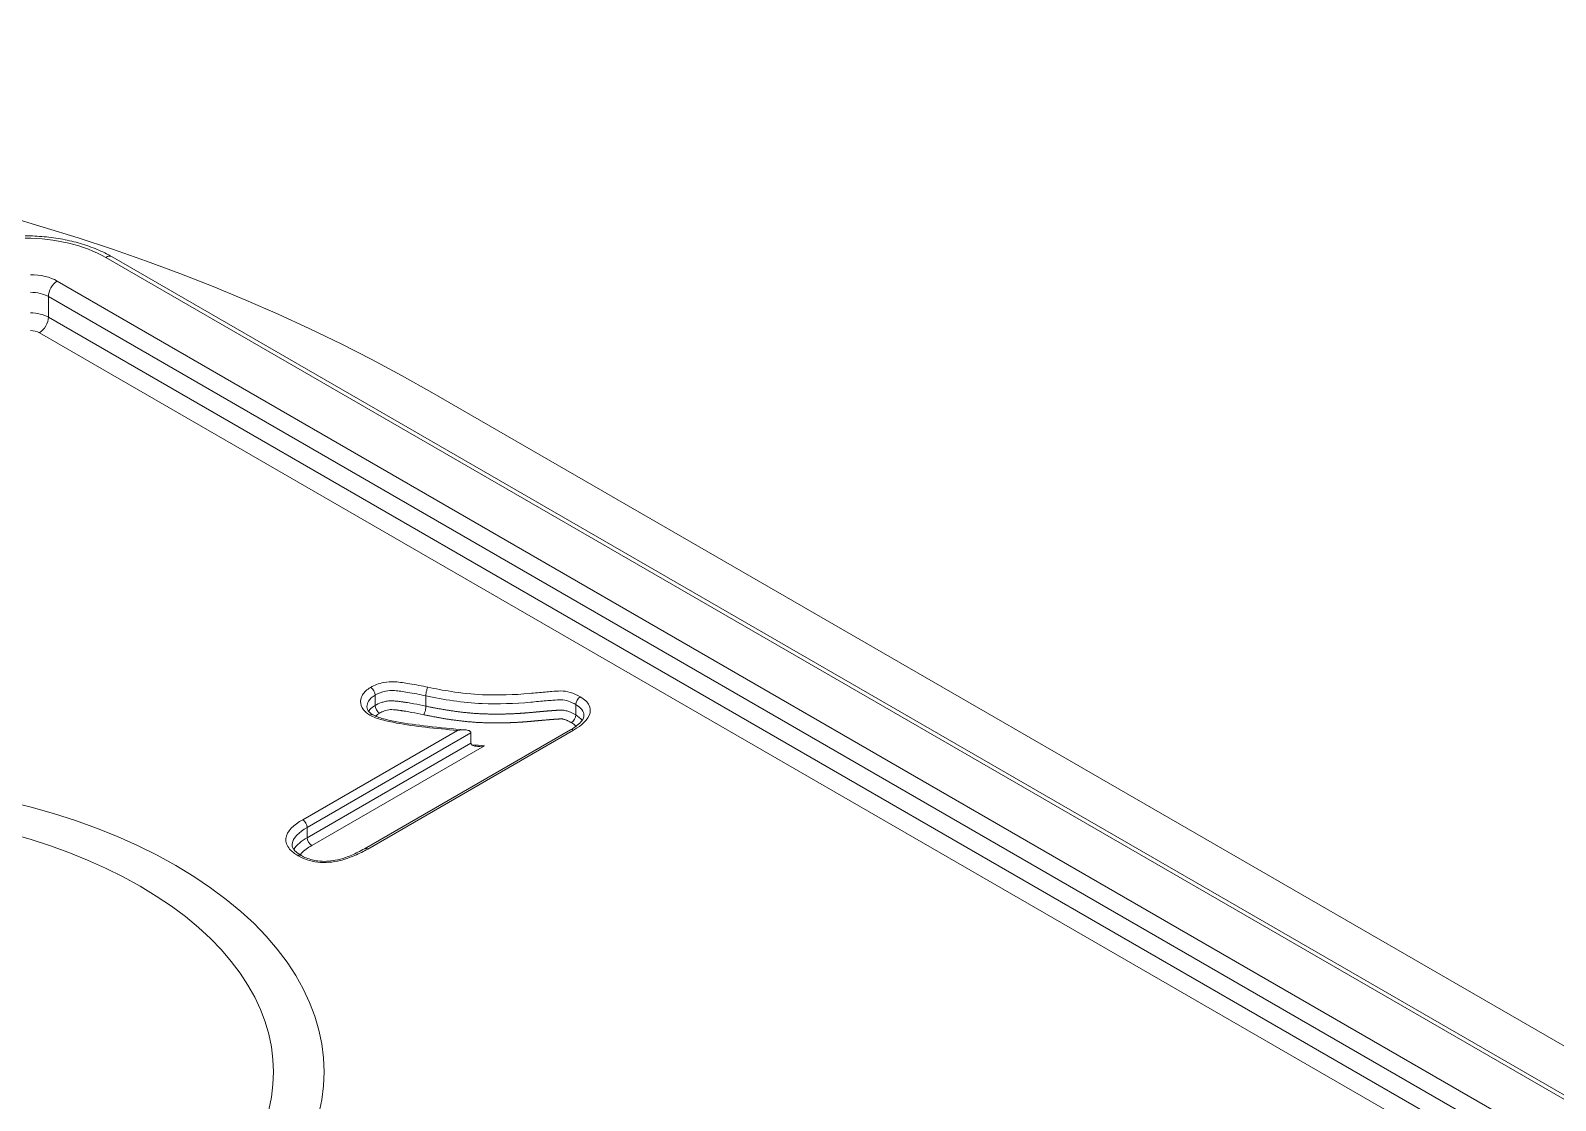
# Model space of a CAD drawing. Header units: inches. Extents: x 0.19 to 7.09, y 0.45 to 4.64.
# Drawn here: x 3.2068 to 3.6818, y 4.3076 to 4.6409 of the extents above; entities that cross this region are included whole.
import ezdxf

# ---------------------------------------------------------------- set-up
doc = ezdxf.new("R2010")
doc.units = ezdxf.units.IN
doc.header["$MEASUREMENT"] = 0

msp = doc.modelspace()

# ---------------------------------------------------------------- linework, layer by layer
at = {"color": 0, "linetype": 'Continuous', "lineweight": 0, "extrusion": (-1.66533e-16, 0.816497, 0.57735)}
for p, q in [((3.23024, 4.57025, -0.69193), (6.45915, 2.70604, -0.69193)), ((3.23221, 4.57045, -0.69193), (6.46112, 2.70624, -0.69193)), ((6.44523, 2.698, -0.69193), (3.21516, 4.56288, -0.69193)), ((3.21238, 4.55806, -0.69193), (6.44244, 2.69318, -0.69193)), ((3.21238, 4.55163, -0.69193), (3.21238, 4.55806, -0.69193)), ((6.44244, 2.68675, -0.69193), (3.21238, 4.55163, -0.69193)), ((3.2096, 4.54681, -0.69193), (6.43966, 2.68193, -0.69193)), ((6.89645, 2.47016, -0.69193), (3.33181, 4.5282, -0.69193)), ((3.31415, 4.43392, -0.69193), (3.31415, 4.4307, -0.69193)), ((3.32995, 4.43369, -0.69193), (3.32995, 4.43048, -0.69193)), ((3.37667, 4.43096, -0.69193), (3.37667, 4.42775, -0.69193)), ((3.33982, 4.42293, -0.69193), (3.29163, 4.39511, -0.69193)), ((3.375, 4.42311, -0.69193), (3.31086, 4.38608, -0.69193)), ((3.31184, 4.38598, -0.69193), (3.37599, 4.42301, -0.69193)), ((3.29302, 4.3927, -0.69193), (3.34401, 4.42214, -0.69193)), ((3.34401, 4.41892, -0.69193), (3.29302, 4.38948, -0.69193)), ((3.29442, 4.38707, -0.69193), (3.34823, 4.41814, -0.69193)), ((3.34401, 4.42214, -0.69193), (3.34401, 4.41892, -0.69193)), ((3.29302, 4.3927, -0.69193), (3.29302, 4.38948, -0.69193))]:
    msp.add_line(p, q, dxfattribs=at)
at = {"color": 0, "linetype": 'Continuous', "lineweight": 0}
for centre, major_axis, start_param, end_param in [((2.97826, 4.32408, -0.69193), (-0.5, 0), -2.356194, -0.785398), ((3.20681, 4.55806, -0.69193), (-0.01181, 0), -2.356194, -1.570796), ((3.20681, 4.54842, -0.69193), (-0.00787, 0), -2.356194, -1.570796), ((3.31275, 4.43472, -0.69193), (-0.00098, 0.0017), -2.356194, -0.785398), ((3.31249, 4.42608, -0.69193), (0.00098, 0.0017), 0.006222, 0.785398), ((3.31554, 4.4299, -0.69193), (0.00098, -0.0017), -2.356194, -0.785398), ((3.14076, 4.31653, -0.69193), (0.15748, 0), -2.356194, 3.926991), ((3.14076, 4.31653, -0.69193), (0.14173, 0), -2.356194, 3.926991), ((3.29163, 4.3935, -0.69193), (-0.00098, 0.0017), -2.356194, -0.785398), ((3.29442, 4.38868, -0.69193), (0.00098, -0.0017), -2.356194, -0.785398), ((3.29014, 4.38228, -0.69193), (0.00098, 0.0017), 0.006223, 0.785398)]:
    msp.add_ellipse(centre, major_axis=major_axis, ratio=0.57735, start_param=start_param, end_param=end_param, dxfattribs=at)
at = {"color": 0, "linetype": 'Continuous', "lineweight": 0, "extrusion": (6.46345e-17, 6.1515e-31, -1)}
msp.add_ellipse((3.20518, 4.55579, -0.69193), major_axis=(0.03543, 0), ratio=0.57735, start_param=-1.570796, end_param=-0.785398, dxfattribs=at)
at = {"color": 0, "linetype": 'Continuous', "lineweight": 0, "extrusion": (-2.71844e-16, 2.8752e-17, -1)}
msp.add_ellipse((3.23024, 4.56704, -0.69193), major_axis=(0.00197, 0.00341), ratio=0.57735, start_param=-0.785398, end_param=0, dxfattribs=at)
at = {"color": 0, "linetype": 'Continuous', "lineweight": 0, "extrusion": (-9.98667e-17, -6.4407e-18, -1)}
msp.add_ellipse((3.21516, 4.55967, -0.69193), major_axis=(0.00197, 0.00341), ratio=0.57735, start_param=-2.356194, end_param=-0.785398, dxfattribs=at)
at = {"color": 0, "linetype": 'Continuous', "lineweight": 0, "extrusion": (2.45752e-18, 6.92263e-32, -1)}
msp.add_ellipse((3.20681, 4.55485, -0.69193), major_axis=(0.00787, 0), ratio=0.57735, start_param=-1.570796, end_param=-0.785398, dxfattribs=at)
at = {"color": 0, "linetype": 'Continuous', "lineweight": 0, "extrusion": (-2.03185e-17, 7.58296e-17, -1)}
msp.add_ellipse((3.2096, 4.55003, -0.69193), major_axis=(-0.00197, -0.00341), ratio=0.57735, start_param=-2.356194, end_param=-0.785398, dxfattribs=at)
at = {"color": 0, "linetype": 'Continuous', "lineweight": 0, "extrusion": (-2.45752e-17, -1.66533e-16, -1)}
msp.add_ellipse((3.20681, 4.5452, -0.69193), major_axis=(0.00394, 0), ratio=0.57735, start_param=-1.570796, end_param=-0.785398, dxfattribs=at)
at = {"color": 0, "linetype": 'Continuous', "lineweight": 0, "extrusion": (-8.32667e-17, -1.44222e-16, -1)}
for centre, major_axis in [((3.37806, 4.43177, -0.69193), (0.00098, 0.0017)), ((3.37528, 4.42695, -0.69193), (-0.00098, -0.0017))]:
    msp.add_ellipse(centre, major_axis=major_axis, ratio=0.57735, start_param=-2.356194, end_param=-0.785398, dxfattribs=at)
at = {"color": 0, "linetype": 'Continuous', "lineweight": 0, "extrusion": (9.98667e-17, -6.4407e-18, -1)}
msp.add_ellipse((3.37599, 4.42141, -0.69193), major_axis=(-0.00098, 0.0017), ratio=0.57735, start_param=0, end_param=0.785398, dxfattribs=at)
at = {"color": 0, "linetype": 'Continuous', "lineweight": 0, "extrusion": (3.71854e-18, -6.19519e-17, -1)}
msp.add_ellipse((3.31184, 4.38437, -0.69193), major_axis=(-0.00098, 0.0017), ratio=0.57735, start_param=0.006223, end_param=0.785398, dxfattribs=at)
at = {"color": 0, "linetype": 'Continuous', "lineweight": 0}
for points, knots in [([(3.20518, 4.57697, -0.69193), (3.20716, 4.57697, -0.69193), (3.20913, 4.57688, -0.69193), (3.21304, 4.57652, -0.69193), (3.21497, 4.57625, -0.69193), (3.21875, 4.57554, -0.69193), (3.22059, 4.5751, -0.69193), (3.22416, 4.57405, -0.69193), (3.22589, 4.57344, -0.69193), (3.22918, 4.57207, -0.69193), (3.23074, 4.5713, -0.69193), (3.23221, 4.57045, -0.69193)], [3.9269908, 3.9269908, 3.9269908, 3.9269908, 4.0840704, 4.0840704, 4.2411501, 4.2411501, 4.3982297, 4.3982297, 4.5553093, 4.5553093, 4.712389, 4.712389, 4.712389, 4.712389]), ([(3.33062, 4.43637, -0.69193), (3.32872, 4.43677, -0.69193), (3.32535, 4.43743, -0.69193), (3.32191, 4.43794, -0.69193), (3.3192, 4.43815, -0.69193), (3.31628, 4.43798, -0.69193), (3.3139, 4.43699, -0.69193), (3.31275, 4.43633, -0.69193)], [-0.00000976, -0.00000976, -0.00000976, -0.00000976, 0.01542855, 0.02700727, 0.02700727, 0.03623676, 0.04854274, 0.04854274, 0.04854274, 0.04854274]), ([(3.31275, 4.43633, -0.69193), (3.31164, 4.43568, -0.69193), (3.31011, 4.4343, -0.69193), (3.30967, 4.43268, -0.69193), (3.30962, 4.43109, -0.69193), (3.31007, 4.4295, -0.69193), (3.31167, 4.42817, -0.69193), (3.31249, 4.42769, -0.69193)], [0, 0, 0, 0, 0.01205588, 0.02109779, 0.02109779, 0.03294069, 0.04182286, 0.04182286, 0.04182286, 0.04182286]), ([(3.31162, 4.43025, -0.69193), (3.31162, 4.43029, -0.69193), (3.31162, 4.43033, -0.69193), (3.31164, 4.43095, -0.69193), (3.31201, 4.43228, -0.69193), (3.31322, 4.43338, -0.69193), (3.31415, 4.43392, -0.69193)], [-0.0216721, -0.0216721, -0.0216721, -0.0216721, -0.02109779, -0.02109779, -0.01205588, 0, 0, 0, 0]), ([(3.31415, 4.43392, -0.69193), (3.31514, 4.43449, -0.69193), (3.31709, 4.43528, -0.69193), (3.31922, 4.43539, -0.69193), (3.32146, 4.43522, -0.69193), (3.32477, 4.43473, -0.69193), (3.32805, 4.43409, -0.69193), (3.32995, 4.43369, -0.69193)], [-0.04854274, -0.04854274, -0.04854274, -0.04854274, -0.03623676, -0.02700727, -0.02700727, -0.01542855, 0, 0, 0, 0]), ([(3.32995, 4.43048, -0.69193), (3.32871, 4.43074, -0.69193), (3.32745, 4.43099, -0.69193), (3.32618, 4.43123, -0.69193), (3.32586, 4.43128, -0.69193), (3.32554, 4.43134, -0.69193), (3.32522, 4.4314, -0.69193), (3.32489, 4.43146, -0.69193), (3.32457, 4.43151, -0.69193), (3.32425, 4.43157, -0.69193), (3.32408, 4.43159, -0.69193), (3.32392, 4.43162, -0.69193), (3.32376, 4.43165, -0.69193), (3.32359, 4.43167, -0.69193), (3.32343, 4.4317, -0.69193), (3.32326, 4.43172, -0.69193), (3.3231, 4.43175, -0.69193), (3.32293, 4.43177, -0.69193), (3.32277, 4.4318, -0.69193), (3.3226, 4.43182, -0.69193), (3.32243, 4.43185, -0.69193), (3.32226, 4.43187, -0.69193), (3.32209, 4.43189, -0.69193), (3.32192, 4.43192, -0.69193), (3.32175, 4.43194, -0.69193), (3.32158, 4.43196, -0.69193), (3.32141, 4.43198, -0.69193), (3.32123, 4.432, -0.69193), (3.32097, 4.43203, -0.69193), (3.3207, 4.43206, -0.69193), (3.32042, 4.43208, -0.69193), (3.31996, 4.43213, -0.69193), (3.3193, 4.43216, -0.69193), (3.31868, 4.43212, -0.69193), (3.31819, 4.43209, -0.69193), (3.31771, 4.43202, -0.69193), (3.31727, 4.43192, -0.69193), (3.31683, 4.43183, -0.69193), (3.31642, 4.43171, -0.69193), (3.31605, 4.43158, -0.69193), (3.31531, 4.43133, -0.69193), (3.31469, 4.43102, -0.69193), (3.31415, 4.4307, -0.69193)], [0, 0, 0, 0, 0.00995824, 0.00995824, 0.00995824, 0.0124478, 0.0124478, 0.0124478, 0.01493736, 0.01493736, 0.01493736, 0.01618214, 0.01618214, 0.01618214, 0.01742692, 0.01742692, 0.01742692, 0.0186717, 0.0186717, 0.0186717, 0.01991648, 0.01991648, 0.01991648, 0.02116126, 0.02116126, 0.02116126, 0.02240604, 0.02240604, 0.02240604, 0.02427321, 0.02427321, 0.02427321, 0.0273757, 0.0273757, 0.0273757, 0.02985581, 0.02985581, 0.02985581, 0.03233591, 0.03233591, 0.03233591, 0.03729612, 0.03729612, 0.03729612, 0.03729612]), ([(3.32995, 4.43369, -0.69193), (3.32996, 4.43418, -0.69193), (3.33005, 4.4348, -0.69193), (3.33021, 4.43535, -0.69193), (3.33032, 4.43576, -0.69193), (3.33047, 4.43613, -0.69193), (3.33062, 4.43637, -0.69193)], [0, 0, 0, 0, 0.571429, 0.571429, 0.571429, 1, 1, 1, 1]), ([(3.32995, 4.43369, -0.69193), (3.33545, 4.43254, -0.69193), (3.34146, 4.43154, -0.69193), (3.34751, 4.4313, -0.69193), (3.35258, 4.4311, -0.69193), (3.35764, 4.43124, -0.69193), (3.36261, 4.43171, -0.69193), (3.36425, 4.43187, -0.69193), (3.36587, 4.43202, -0.69193), (3.36745, 4.43215, -0.69193), (3.36814, 4.43221, -0.69193), (3.36882, 4.43226, -0.69193), (3.3695, 4.43231, -0.69193), (3.37046, 4.43239, -0.69193), (3.37144, 4.43245, -0.69193), (3.37207, 4.43246, -0.69193), (3.37353, 4.43249, -0.69193), (3.3752, 4.43181, -0.69193), (3.37667, 4.43096, -0.69193)], [-0.1242774, -0.1242774, -0.1242774, -0.1242774, -0.0797373, -0.0797373, -0.0797373, -0.042491, -0.042491, -0.042491, -0.030189, -0.030189, -0.030189, -0.0248717, -0.0248717, -0.0248717, -0.0173883, -0.0173883, -0.0173883, 0, 0, 0, 0]), ([(3.37806, 4.43338, -0.69193), (3.37712, 4.43392, -0.69193), (3.37532, 4.43481, -0.69193), (3.37301, 4.43522, -0.69193), (3.37107, 4.43519, -0.69193), (3.36945, 4.43507, -0.69193), (3.36622, 4.43481, -0.69193), (3.36391, 4.43459, -0.69193), (3.35744, 4.43398, -0.69193), (3.35252, 4.43385, -0.69193), (3.34432, 4.43417, -0.69193), (3.33857, 4.43483, -0.69193), (3.33297, 4.43588, -0.69193), (3.33062, 4.43637, -0.69193)], [0, 0, 0, 0, 0.0101612, 0.017782, 0.017782, 0.0248717, 0.030189, 0.042596, 0.042596, 0.0798447, 0.0798447, 0.1052404, 0.1242872, 0.1242872, 0.1242872, 0.1242872]), ([(3.37599, 4.42301, -0.69193), (3.37851, 4.42447, -0.69193), (3.38063, 4.42629, -0.69193), (3.38126, 4.42913, -0.69193), (3.38111, 4.43102, -0.69193), (3.37934, 4.43264, -0.69193), (3.37806, 4.43338, -0.69193)], [0, 0, 0, 0, 0.02722386, 0.02722386, 0.0375727, 0.05137115, 0.05137115, 0.05137115, 0.05137115]), ([(3.31162, 4.43025, -0.69193), (3.31162, 4.42995, -0.69193), (3.31167, 4.42968, -0.69193), (3.31189, 4.42918, -0.69193), (3.31205, 4.42894, -0.69193), (3.31258, 4.42838, -0.69193), (3.31299, 4.42807, -0.69193), (3.31347, 4.42779, -0.69193)], [0, 0, 0, 0, 0.002466717, 0.002466717, 0.004545666, 0.004545666, 0.006803793, 0.006803793, 0.006803793, 0.006803793]), ([(3.31415, 4.4307, -0.69193), (3.31352, 4.43034, -0.69193), (3.31273, 4.42973, -0.69193), (3.31224, 4.42905, -0.69193), (3.31213, 4.42887, -0.69193)], [0, 0, 0, 0, 0.005371736, 0.007360177, 0.007360177, 0.007360177, 0.007360177]), ([(3.31249, 4.42769, -0.69193), (3.3136, 4.42705, -0.69193), (3.31633, 4.42613, -0.69193), (3.32222, 4.42488, -0.69193), (3.33008, 4.42382, -0.69193), (3.33649, 4.42321, -0.69193), (3.33982, 4.42293, -0.69193)], [0, 0, 0, 0, 0.01190204, 0.02380408, 0.04760816, 0.07322587, 0.07322587, 0.07322587, 0.07322587]), ([(3.31347, 4.42779, -0.69193), (3.31387, 4.42756, -0.69193), (3.31435, 4.42734, -0.69193), (3.31546, 4.42692, -0.69193), (3.3161, 4.42672, -0.69193), (3.3181, 4.42616, -0.69193), (3.31952, 4.42586, -0.69193), (3.32406, 4.42501, -0.69193), (3.32725, 4.42459, -0.69193), (3.33436, 4.42377, -0.69193), (3.3383, 4.42341, -0.69193), (3.34225, 4.4231, -0.69193)], [0, 0, 0, 0, 0.00187477, 0.00187477, 0.0040773, 0.0040773, 0.00860101, 0.00860101, 0.01839932, 0.01839932, 0.0303573, 0.0303573, 0.0303573, 0.0303573]), ([(3.31554, 4.42829, -0.69193), (3.316, 4.42856, -0.69193), (3.31676, 4.42893, -0.69193), (3.31793, 4.42927, -0.69193), (3.3189, 4.42941, -0.69193), (3.31956, 4.4294, -0.69193), (3.31988, 4.42937, -0.69193), (3.31989, 4.42937, -0.69193), (3.3199, 4.42937, -0.69193), (3.31991, 4.42937, -0.69193), (3.31995, 4.42937, -0.69193), (3.32, 4.42936, -0.69193), (3.32006, 4.42936, -0.69193), (3.32018, 4.42935, -0.69193), (3.32044, 4.42932, -0.69193), (3.32077, 4.42929, -0.69193), (3.32103, 4.42926, -0.69193), (3.32119, 4.42924, -0.69193), (3.32143, 4.42921, -0.69193), (3.32181, 4.42916, -0.69193), (3.3222, 4.4291, -0.69193), (3.32252, 4.42905, -0.69193), (3.32283, 4.42901, -0.69193), (3.32323, 4.42894, -0.69193), (3.32386, 4.42884, -0.69193), (3.32464, 4.42871, -0.69193), (3.32651, 4.42837, -0.69193), (3.32806, 4.42806, -0.69193), (3.32929, 4.4278, -0.69193)], [-0.03729612, -0.03729612, -0.03729612, -0.03729612, -0.03233591, -0.02985581, -0.0273757, -0.0248956, -0.0248956, -0.02487615, -0.0248567, -0.0248178, -0.02474, -0.0245844, -0.02442881, -0.02427321, -0.02365082, -0.02240604, -0.02178365, -0.02162805, -0.02116126, -0.01991648, -0.0186717, -0.01804931, -0.01742692, -0.01618214, -0.01493736, -0.0124478, -0.00995824, -0.00000976, -0.00000976, -0.00000976, -0.00000976]), ([(3.32995, 4.43048, -0.69193), (3.32995, 4.43012, -0.69193), (3.3299, 4.42967, -0.69193), (3.32981, 4.42924, -0.69193), (3.32968, 4.42867, -0.69193), (3.32949, 4.42812, -0.69193), (3.32929, 4.4278, -0.69193)], [0, 0, 0, 0, 0.428571, 0.428571, 0.428571, 1, 1, 1, 1]), ([(3.32929, 4.4278, -0.69193), (3.32947, 4.42777, -0.69193), (3.32983, 4.42769, -0.69193), (3.33038, 4.42758, -0.69193), (3.33092, 4.42747, -0.69193), (3.33147, 4.42736, -0.69193), (3.33203, 4.42725, -0.69193), (3.33258, 4.42715, -0.69193), (3.33313, 4.42705, -0.69193), (3.33369, 4.42695, -0.69193), (3.33424, 4.42685, -0.69193), (3.3348, 4.42675, -0.69193), (3.33535, 4.42666, -0.69193), (3.33591, 4.42656, -0.69193), (3.33647, 4.42647, -0.69193), (3.33703, 4.42639, -0.69193), (3.3376, 4.4263, -0.69193), (3.33816, 4.42622, -0.69193), (3.33873, 4.42614, -0.69193), (3.33929, 4.42607, -0.69193), (3.33986, 4.42599, -0.69193), (3.34043, 4.42592, -0.69193), (3.341, 4.42585, -0.69193), (3.34158, 4.42579, -0.69193), (3.34215, 4.42573, -0.69193), (3.34273, 4.42567, -0.69193), (3.3433, 4.42561, -0.69193), (3.34388, 4.42556, -0.69193), (3.34446, 4.42552, -0.69193), (3.34504, 4.42547, -0.69193), (3.34563, 4.42543, -0.69193), (3.34621, 4.4254, -0.69193), (3.34679, 4.42537, -0.69193), (3.34718, 4.42535, -0.69193), (3.34754, 4.42534, -0.69193), (3.34779, 4.42533, -0.69193), (3.34811, 4.42532, -0.69193), (3.34844, 4.42531, -0.69193), (3.34884, 4.4253, -0.69193), (3.34933, 4.42528, -0.69193), (3.34982, 4.42527, -0.69193), (3.35031, 4.42527, -0.69193), (3.3508, 4.42526, -0.69193), (3.35129, 4.42526, -0.69193), (3.35178, 4.42525, -0.69193), (3.35227, 4.42525, -0.69193), (3.35276, 4.42526, -0.69193), (3.35325, 4.42526, -0.69193), (3.35373, 4.42527, -0.69193), (3.35422, 4.42527, -0.69193), (3.35471, 4.42529, -0.69193), (3.3552, 4.4253, -0.69193), (3.35569, 4.42531, -0.69193), (3.35609, 4.42533, -0.69193), (3.35642, 4.42534, -0.69193), (3.35674, 4.42535, -0.69193), (3.35715, 4.42537, -0.69193), (3.35763, 4.42539, -0.69193), (3.35812, 4.42541, -0.69193), (3.35852, 4.42544, -0.69193), (3.35884, 4.42546, -0.69193), (3.35917, 4.42547, -0.69193), (3.35949, 4.4255, -0.69193), (3.35981, 4.42552, -0.69193), (3.36005, 4.42553, -0.69193), (3.36025, 4.42555, -0.69193), (3.36041, 4.42556, -0.69193), (3.36053, 4.42557, -0.69193), (3.36065, 4.42558, -0.69193), (3.36081, 4.42559, -0.69193), (3.36101, 4.4256, -0.69193), (3.36121, 4.42562, -0.69193), (3.36135, 4.42563, -0.69193), (3.36142, 4.42564, -0.69193), (3.36145, 4.42564, -0.69193), (3.36147, 4.42564, -0.69193), (3.36152, 4.42564, -0.69193), (3.36161, 4.42565, -0.69193), (3.36173, 4.42566, -0.69193), (3.36185, 4.42567, -0.69193), (3.36209, 4.42569, -0.69193), (3.36231, 4.42571, -0.69193), (3.36251, 4.42573, -0.69193), (3.36255, 4.42573, -0.69193), (3.36258, 4.42574, -0.69193), (3.3626, 4.42574, -0.69193), (3.36264, 4.42574, -0.69193), (3.36275, 4.42575, -0.69193), (3.36285, 4.42576, -0.69193), (3.36298, 4.42577, -0.69193), (3.36307, 4.42578, -0.69193), (3.36326, 4.4258, -0.69193), (3.3635, 4.42582, -0.69193), (3.36374, 4.42585, -0.69193), (3.36393, 4.42586, -0.69193), (3.36408, 4.42588, -0.69193), (3.36422, 4.42589, -0.69193), (3.36436, 4.4259, -0.69193), (3.36451, 4.42592, -0.69193), (3.3647, 4.42593, -0.69193), (3.36494, 4.42596, -0.69193), (3.3652, 4.42598, -0.69193), (3.36539, 4.426, -0.69193), (3.36553, 4.42601, -0.69193), (3.36565, 4.42602, -0.69193), (3.3658, 4.42603, -0.69193), (3.36592, 4.42604, -0.69193), (3.36601, 4.42605, -0.69193), (3.36616, 4.42607, -0.69193), (3.3663, 4.42608, -0.69193), (3.36644, 4.42609, -0.69193), (3.36654, 4.4261, -0.69193), (3.36664, 4.42611, -0.69193), (3.36673, 4.42612, -0.69193), (3.3668, 4.42612, -0.69193), (3.36687, 4.42613, -0.69193), (3.36697, 4.42614, -0.69193), (3.36707, 4.42615, -0.69193), (3.36716, 4.42615, -0.69193), (3.36731, 4.42617, -0.69193), (3.36745, 4.42618, -0.69193), (3.36758, 4.42619, -0.69193), (3.36763, 4.42619, -0.69193), (3.36768, 4.4262, -0.69193), (3.36774, 4.4262, -0.69193), (3.3678, 4.42621, -0.69193), (3.36784, 4.42621, -0.69193), (3.36789, 4.42622, -0.69193), (3.36798, 4.42622, -0.69193), (3.36814, 4.42624, -0.69193), (3.36831, 4.42625, -0.69193), (3.36844, 4.42626, -0.69193), (3.36847, 4.42626, -0.69193), (3.36849, 4.42627, -0.69193), (3.36851, 4.42627, -0.69193), (3.36857, 4.42627, -0.69193), (3.36867, 4.42628, -0.69193), (3.36881, 4.42629, -0.69193), (3.36896, 4.4263, -0.69193), (3.3691, 4.42632, -0.69193), (3.36925, 4.42633, -0.69193), (3.36935, 4.42633, -0.69193), (3.36943, 4.42634, -0.69193), (3.36947, 4.42634, -0.69193), (3.36956, 4.42635, -0.69193), (3.36968, 4.42636, -0.69193), (3.3698, 4.42637, -0.69193), (3.36988, 4.42637, -0.69193), (3.36993, 4.42638, -0.69193), (3.37, 4.42638, -0.69193), (3.37007, 4.42639, -0.69193), (3.37014, 4.42639, -0.69193), (3.37016, 4.42639, -0.69193), (3.37017, 4.42639, -0.69193), (3.3702, 4.4264, -0.69193), (3.37025, 4.4264, -0.69193), (3.37033, 4.42641, -0.69193), (3.37039, 4.42641, -0.69193), (3.37043, 4.42641, -0.69193), (3.37045, 4.42641, -0.69193), (3.37047, 4.42642, -0.69193), (3.37049, 4.42642, -0.69193), (3.37051, 4.42642, -0.69193), (3.37054, 4.42642, -0.69193), (3.37056, 4.42642, -0.69193), (3.37057, 4.42642, -0.69193), (3.37059, 4.42642, -0.69193), (3.37063, 4.42643, -0.69193), (3.37068, 4.42643, -0.69193), (3.37072, 4.42643, -0.69193), (3.37073, 4.42643, -0.69193), (3.37074, 4.42643, -0.69193), (3.37076, 4.42644, -0.69193), (3.3708, 4.42644, -0.69193), (3.37084, 4.42644, -0.69193), (3.3709, 4.42644, -0.69193), (3.37096, 4.42645, -0.69193), (3.37101, 4.42645, -0.69193), (3.37103, 4.42645, -0.69193), (3.37105, 4.42645, -0.69193), (3.37108, 4.42646, -0.69193), (3.37113, 4.42646, -0.69193), (3.37119, 4.42646, -0.69193), (3.37125, 4.42646, -0.69193), (3.37128, 4.42647, -0.69193), (3.37129, 4.42647, -0.69193), (3.3713, 4.42647, -0.69193), (3.37132, 4.42647, -0.69193), (3.37134, 4.42647, -0.69193), (3.37135, 4.42647, -0.69193), (3.37136, 4.42647, -0.69193), (3.37136, 4.42647, -0.69193), (3.37137, 4.42647, -0.69193), (3.37138, 4.42647, -0.69193), (3.37141, 4.42647, -0.69193), (3.37145, 4.42648, -0.69193), (3.37148, 4.42648, -0.69193), (3.3715, 4.42648, -0.69193), (3.37151, 4.42648, -0.69193), (3.37152, 4.42648, -0.69193), (3.37154, 4.42648, -0.69193), (3.37157, 4.42648, -0.69193), (3.37162, 4.42648, -0.69193), (3.37165, 4.42649, -0.69193), (3.37167, 4.42649, -0.69193), (3.37169, 4.42649, -0.69193), (3.3717, 4.42649, -0.69193), (3.37171, 4.42649, -0.69193), (3.37172, 4.42649, -0.69193), (3.37173, 4.42649, -0.69193), (3.37174, 4.42649, -0.69193), (3.37175, 4.42649, -0.69193), (3.37176, 4.42649, -0.69193), (3.37178, 4.42649, -0.69193), (3.3718, 4.42649, -0.69193), (3.37182, 4.42649, -0.69193), (3.37183, 4.42649, -0.69193), (3.37184, 4.42649, -0.69193), (3.37185, 4.42649, -0.69193), (3.37186, 4.42649, -0.69193), (3.37187, 4.4265, -0.69193), (3.37188, 4.4265, -0.69193), (3.37189, 4.4265, -0.69193), (3.3719, 4.4265, -0.69193), (3.3719, 4.4265, -0.69193), (3.37191, 4.4265, -0.69193), (3.37192, 4.4265, -0.69193), (3.37194, 4.4265, -0.69193), (3.37196, 4.4265, -0.69193), (3.37197, 4.4265, -0.69193), (3.37198, 4.4265, -0.69193), (3.37198, 4.4265, -0.69193), (3.37199, 4.4265, -0.69193), (3.37201, 4.4265, -0.69193), (3.37202, 4.4265, -0.69193), (3.37202, 4.4265, -0.69193), (3.37203, 4.4265, -0.69193), (3.37204, 4.4265, -0.69193), (3.37204, 4.4265, -0.69193), (3.37205, 4.4265, -0.69193), (3.37206, 4.4265, -0.69193), (3.37207, 4.4265, -0.69193), (3.37208, 4.4265, -0.69193), (3.37208, 4.4265, -0.69193), (3.37208, 4.4265, -0.69193), (3.37209, 4.4265, -0.69193), (3.37209, 4.4265, -0.69193), (3.3721, 4.4265, -0.69193), (3.37211, 4.4265, -0.69193), (3.37212, 4.4265, -0.69193), (3.37213, 4.4265, -0.69193), (3.37213, 4.4265, -0.69193), (3.37215, 4.4265, -0.69193), (3.37219, 4.4265, -0.69193), (3.37227, 4.4265, -0.69193), (3.37241, 4.42649, -0.69193), (3.37268, 4.42645, -0.69193), (3.37305, 4.42635, -0.69193), (3.37346, 4.42622, -0.69193), (3.37385, 4.42606, -0.69193), (3.37422, 4.4259, -0.69193), (3.37459, 4.42572, -0.69193), (3.37494, 4.42553, -0.69193), (3.37517, 4.4254, -0.69193), (3.37528, 4.42534, -0.69193)], [-0.1197947, -0.1197947, -0.1197947, -0.1197947, -0.1183292, -0.1168539, -0.1153786, -0.1139033, -0.112428, -0.1109527, -0.1094775, -0.1080022, -0.1065269, -0.1050516, -0.1035763, -0.1021011, -0.1006258, -0.0991505, -0.0976752, -0.0961999, -0.0947246, -0.0932494, -0.0917741, -0.0902988, -0.0888235, -0.0873482, -0.0858729, -0.0843977, -0.0829224, -0.0814471, -0.0799718, -0.0784965, -0.0770213, -0.075546, -0.0740707, -0.0725954, -0.0725954, -0.0713655, -0.0707506, -0.0701356, -0.0689057, -0.0676759, -0.066446, -0.0652161, -0.0639862, -0.0627563, -0.0615264, -0.0602965, -0.0590667, -0.0578368, -0.0566069, -0.055377, -0.0541471, -0.0529172, -0.0516873, -0.0504574, -0.0498425, -0.0492276, -0.0479977, -0.0467678, -0.0455379, -0.044308, -0.0436931, -0.0430781, -0.0418482, -0.0412333, -0.0406183, -0.0400034, -0.0396959, -0.0393885, -0.039081, -0.0387735, -0.0381586, -0.0375436, -0.0372362, -0.0370824, -0.037044, -0.0370056, -0.0369287, -0.0366212, -0.0363137, -0.0360063, -0.0356988, -0.0344689, -0.0343152, -0.0341614, -0.034123, -0.0340846, -0.0340077, -0.033854, -0.033239, -0.033239, -0.0328701, -0.0325013, -0.0317635, -0.0310257, -0.0306568, -0.0302879, -0.029919, -0.0295502, -0.0291813, -0.0288124, -0.0280746, -0.0273368, -0.0267835, -0.0265991, -0.0262302, -0.0258613, -0.0254924, -0.025308, -0.0251235, -0.0243857, -0.0242013, -0.0240168, -0.023648, -0.0234635, -0.0232791, -0.0230946, -0.0229102, -0.0225413, -0.0223569, -0.0221724, -0.0214346, -0.0212502, -0.021158, -0.0210657, -0.0208813, -0.0206969, -0.0206046, -0.0205124, -0.020328, -0.0199591, -0.0192213, -0.0190369, -0.0189908, -0.0189446, -0.0188985, -0.0188524, -0.0184835, -0.0181147, -0.0177458, -0.0173769, -0.017008, -0.0166391, -0.0165469, -0.0164547, -0.0162702, -0.0159013, -0.0155324, -0.015348, -0.0152558, -0.0151636, -0.0147947, -0.0147024, -0.0146794, -0.0146563, -0.0146102, -0.0144258, -0.0142413, -0.0140569, -0.0139647, -0.0139186, -0.0138724, -0.0138263, -0.0137802, -0.013688, -0.0136419, -0.0136188, -0.0135958, -0.0135036, -0.0133191, -0.0132154, -0.0132038, -0.0131808, -0.0131347, -0.0130425, -0.0129502, -0.0127658, -0.0125813, -0.0124891, -0.012443, -0.0123969, -0.0123047, -0.0122125, -0.012028, -0.0118436, -0.0117975, -0.0117744, -0.0117513, -0.0117052, -0.0116591, -0.011613, -0.0116015, -0.0115957, -0.01159, -0.0115669, -0.0114747, -0.0113825, -0.0112902, -0.0112441, -0.0112211, -0.011198, -0.0111519, -0.0111058, -0.0109213, -0.0108291, -0.0108061, -0.010783, -0.0107139, -0.0107023, -0.0106908, -0.0106447, -0.0106216, -0.0106101, -0.0105986, -0.0105525, -0.0104602, -0.0104372, -0.0104141, -0.010368, -0.010345, -0.0103219, -0.0102989, -0.0102758, -0.0102527, -0.0102297, -0.0102182, -0.0102066, -0.0101836, -0.0101375, -0.0100914, -0.010028, -0.0100251, -0.0100222, -0.0099991, -0.009953, -0.0099242, -0.0099184, -0.0099069, -0.0098839, -0.0098608, -0.0098493, -0.0098377, -0.0097859, -0.0097801, -0.0097743, -0.0097686, -0.0097513, -0.0097455, -0.0097066, -0.0097052, -0.0096994, -0.009631, -0.0096302, -0.0096302, -0.0094798, -0.0093293, -0.0090284, -0.0084265, -0.0072227, -0.0060189, -0.0048151, -0.0036113, -0.0024076, -0.0012038, 0, 0, 0, 0]), ([(3.37667, 4.42775, -0.69193), (3.37655, 4.42782, -0.69193), (3.37629, 4.42796, -0.69193), (3.37589, 4.42818, -0.69193), (3.37546, 4.42838, -0.69193), (3.375, 4.42859, -0.69193), (3.3745, 4.42879, -0.69193), (3.37394, 4.42897, -0.69193), (3.37335, 4.42912, -0.69193), (3.37283, 4.42921, -0.69193), (3.37248, 4.42924, -0.69193), (3.37226, 4.42925, -0.69193), (3.37211, 4.42925, -0.69193), (3.37208, 4.42925, -0.69193), (3.37208, 4.42925, -0.69193), (3.37208, 4.42925, -0.69193), (3.37208, 4.42925, -0.69193), (3.37208, 4.42925, -0.69193), (3.37208, 4.42925, -0.69193), (3.37208, 4.42925, -0.69193), (3.37208, 4.42925, -0.69193), (3.37208, 4.42925, -0.69193), (3.37208, 4.42925, -0.69193), (3.37208, 4.42925, -0.69193), (3.37208, 4.42925, -0.69193), (3.37207, 4.42925, -0.69193), (3.37207, 4.42925, -0.69193), (3.37207, 4.42925, -0.69193), (3.37207, 4.42925, -0.69193), (3.37206, 4.42925, -0.69193), (3.37206, 4.42925, -0.69193), (3.37206, 4.42925, -0.69193), (3.37206, 4.42925, -0.69193), (3.37206, 4.42925, -0.69193), (3.37205, 4.42925, -0.69193), (3.37205, 4.42925, -0.69193), (3.37204, 4.42925, -0.69193), (3.37204, 4.42925, -0.69193), (3.37203, 4.42925, -0.69193), (3.37203, 4.42925, -0.69193), (3.37202, 4.42924, -0.69193), (3.37202, 4.42924, -0.69193), (3.37202, 4.42924, -0.69193), (3.37201, 4.42924, -0.69193), (3.37201, 4.42924, -0.69193), (3.372, 4.42924, -0.69193), (3.372, 4.42924, -0.69193), (3.372, 4.42924, -0.69193), (3.372, 4.42924, -0.69193), (3.37199, 4.42924, -0.69193), (3.37199, 4.42924, -0.69193), (3.37198, 4.42924, -0.69193), (3.37197, 4.42924, -0.69193), (3.37196, 4.42924, -0.69193), (3.37195, 4.42924, -0.69193), (3.37194, 4.42924, -0.69193), (3.37194, 4.42924, -0.69193), (3.37193, 4.42924, -0.69193), (3.37193, 4.42924, -0.69193), (3.37192, 4.42924, -0.69193), (3.3719, 4.42924, -0.69193), (3.37189, 4.42924, -0.69193), (3.37189, 4.42924, -0.69193), (3.37188, 4.42924, -0.69193), (3.37188, 4.42924, -0.69193), (3.37187, 4.42924, -0.69193), (3.37187, 4.42924, -0.69193), (3.37185, 4.42924, -0.69193), (3.37183, 4.42924, -0.69193), (3.37181, 4.42924, -0.69193), (3.3718, 4.42924, -0.69193), (3.3718, 4.42924, -0.69193), (3.37179, 4.42924, -0.69193), (3.37178, 4.42924, -0.69193), (3.37177, 4.42924, -0.69193), (3.37176, 4.42924, -0.69193), (3.37175, 4.42924, -0.69193), (3.37174, 4.42924, -0.69193), (3.37172, 4.42924, -0.69193), (3.37171, 4.42923, -0.69193), (3.3717, 4.42923, -0.69193), (3.37167, 4.42923, -0.69193), (3.37165, 4.42923, -0.69193), (3.37163, 4.42923, -0.69193), (3.37162, 4.42923, -0.69193), (3.37161, 4.42923, -0.69193), (3.3716, 4.42923, -0.69193), (3.37159, 4.42923, -0.69193), (3.37158, 4.42923, -0.69193), (3.37157, 4.42923, -0.69193), (3.37156, 4.42923, -0.69193), (3.37154, 4.42923, -0.69193), (3.37153, 4.42923, -0.69193), (3.37151, 4.42923, -0.69193), (3.37147, 4.42922, -0.69193), (3.37142, 4.42922, -0.69193), (3.37138, 4.42922, -0.69193), (3.37136, 4.42922, -0.69193), (3.37135, 4.42922, -0.69193), (3.37134, 4.42922, -0.69193), (3.37131, 4.42922, -0.69193), (3.37128, 4.42922, -0.69193), (3.37124, 4.42921, -0.69193), (3.37121, 4.42921, -0.69193), (3.37119, 4.42921, -0.69193), (3.37119, 4.42921, -0.69193), (3.37119, 4.42921, -0.69193), (3.37118, 4.42921, -0.69193), (3.37116, 4.42921, -0.69193), (3.37114, 4.42921, -0.69193), (3.37113, 4.42921, -0.69193), (3.37111, 4.42921, -0.69193), (3.3711, 4.42921, -0.69193), (3.37107, 4.4292, -0.69193), (3.37101, 4.4292, -0.69193), (3.37094, 4.4292, -0.69193), (3.37089, 4.42919, -0.69193), (3.37086, 4.42919, -0.69193), (3.37084, 4.42919, -0.69193), (3.37081, 4.42919, -0.69193), (3.37077, 4.42919, -0.69193), (3.3707, 4.42918, -0.69193), (3.37064, 4.42918, -0.69193), (3.37059, 4.42917, -0.69193), (3.37056, 4.42917, -0.69193), (3.37054, 4.42917, -0.69193), (3.37053, 4.42917, -0.69193), (3.37052, 4.42917, -0.69193), (3.3705, 4.42917, -0.69193), (3.37046, 4.42917, -0.69193), (3.37041, 4.42916, -0.69193), (3.37037, 4.42916, -0.69193), (3.37035, 4.42916, -0.69193), (3.37034, 4.42916, -0.69193), (3.37032, 4.42916, -0.69193), (3.3703, 4.42916, -0.69193), (3.37027, 4.42915, -0.69193), (3.37025, 4.42915, -0.69193), (3.37023, 4.42915, -0.69193), (3.37021, 4.42915, -0.69193), (3.37016, 4.42915, -0.69193), (3.3701, 4.42914, -0.69193), (3.37003, 4.42914, -0.69193), (3.36997, 4.42913, -0.69193), (3.36994, 4.42913, -0.69193), (3.36993, 4.42913, -0.69193), (3.36991, 4.42913, -0.69193), (3.36984, 4.42912, -0.69193), (3.36977, 4.42912, -0.69193), (3.36969, 4.42911, -0.69193), (3.36965, 4.42911, -0.69193), (3.36956, 4.4291, -0.69193), (3.36944, 4.42909, -0.69193), (3.36931, 4.42908, -0.69193), (3.36923, 4.42908, -0.69193), (3.36918, 4.42907, -0.69193), (3.36911, 4.42907, -0.69193), (3.369, 4.42906, -0.69193), (3.36885, 4.42905, -0.69193), (3.3687, 4.42904, -0.69193), (3.36856, 4.42903, -0.69193), (3.36841, 4.42901, -0.69193), (3.36831, 4.42901, -0.69193), (3.36825, 4.429, -0.69193), (3.36823, 4.429, -0.69193), (3.36821, 4.429, -0.69193), (3.36817, 4.42899, -0.69193), (3.36804, 4.42898, -0.69193), (3.36787, 4.42897, -0.69193), (3.3677, 4.42896, -0.69193), (3.36762, 4.42895, -0.69193), (3.36757, 4.42894, -0.69193), (3.36752, 4.42894, -0.69193), (3.36746, 4.42894, -0.69193), (3.3674, 4.42893, -0.69193), (3.36735, 4.42893, -0.69193), (3.36731, 4.42892, -0.69193), (3.36717, 4.42891, -0.69193), (3.36703, 4.4289, -0.69193), (3.36688, 4.42889, -0.69193), (3.36678, 4.42888, -0.69193), (3.36669, 4.42887, -0.69193), (3.36659, 4.42886, -0.69193), (3.36652, 4.42885, -0.69193), (3.36645, 4.42885, -0.69193), (3.36635, 4.42884, -0.69193), (3.36625, 4.42883, -0.69193), (3.36616, 4.42882, -0.69193), (3.36601, 4.42881, -0.69193), (3.36587, 4.4288, -0.69193), (3.36572, 4.42878, -0.69193), (3.36563, 4.42878, -0.69193), (3.36551, 4.42876, -0.69193), (3.36536, 4.42875, -0.69193), (3.36524, 4.42874, -0.69193), (3.3651, 4.42873, -0.69193), (3.3649, 4.42871, -0.69193), (3.36464, 4.42869, -0.69193), (3.3644, 4.42866, -0.69193), (3.3642, 4.42865, -0.69193), (3.36406, 4.42863, -0.69193), (3.36392, 4.42862, -0.69193), (3.36377, 4.42861, -0.69193), (3.36363, 4.42859, -0.69193), (3.36344, 4.42857, -0.69193), (3.3632, 4.42855, -0.69193), (3.36295, 4.42853, -0.69193), (3.36276, 4.42851, -0.69193), (3.36267, 4.4285, -0.69193), (3.36254, 4.42849, -0.69193), (3.36245, 4.42848, -0.69193), (3.36234, 4.42847, -0.69193), (3.36231, 4.42847, -0.69193), (3.36229, 4.42847, -0.69193), (3.36226, 4.42846, -0.69193), (3.36221, 4.42846, -0.69193), (3.36202, 4.42844, -0.69193), (3.36181, 4.42842, -0.69193), (3.36157, 4.4284, -0.69193), (3.36146, 4.42839, -0.69193), (3.36134, 4.42838, -0.69193), (3.36125, 4.42838, -0.69193), (3.3612, 4.42837, -0.69193), (3.36118, 4.42837, -0.69193), (3.36115, 4.42837, -0.69193), (3.36109, 4.42836, -0.69193), (3.36095, 4.42835, -0.69193), (3.36076, 4.42834, -0.69193), (3.36056, 4.42832, -0.69193), (3.36041, 4.42831, -0.69193), (3.36029, 4.4283, -0.69193), (3.36017, 4.42829, -0.69193), (3.36002, 4.42828, -0.69193), (3.35982, 4.42827, -0.69193), (3.35959, 4.42825, -0.69193), (3.35928, 4.42823, -0.69193), (3.35896, 4.42821, -0.69193), (3.35865, 4.42819, -0.69193), (3.35834, 4.42818, -0.69193), (3.35795, 4.42815, -0.69193), (3.35748, 4.42813, -0.69193), (3.357, 4.42811, -0.69193), (3.35661, 4.42809, -0.69193), (3.3563, 4.42808, -0.69193), (3.35598, 4.42807, -0.69193), (3.35559, 4.42805, -0.69193), (3.35511, 4.42804, -0.69193), (3.35464, 4.42803, -0.69193), (3.35416, 4.42802, -0.69193), (3.35369, 4.42801, -0.69193), (3.35322, 4.428, -0.69193), (3.35274, 4.428, -0.69193), (3.35227, 4.428, -0.69193), (3.35179, 4.428, -0.69193), (3.35132, 4.428, -0.69193), (3.35084, 4.428, -0.69193), (3.35037, 4.42801, -0.69193), (3.34989, 4.42802, -0.69193), (3.34942, 4.42803, -0.69193), (3.34894, 4.42804, -0.69193), (3.34855, 4.42805, -0.69193), (3.34823, 4.42806, -0.69193), (3.34791, 4.42807, -0.69193), (3.34768, 4.42808, -0.69193), (3.34733, 4.42809, -0.69193), (3.34696, 4.42811, -0.69193), (3.3464, 4.42814, -0.69193), (3.34585, 4.42817, -0.69193), (3.34529, 4.42821, -0.69193), (3.34473, 4.42825, -0.69193), (3.34417, 4.4283, -0.69193), (3.34362, 4.42834, -0.69193), (3.34306, 4.4284, -0.69193), (3.3425, 4.42845, -0.69193), (3.34195, 4.42851, -0.69193), (3.34139, 4.42857, -0.69193), (3.34084, 4.42864, -0.69193), (3.34029, 4.42871, -0.69193), (3.33974, 4.42878, -0.69193), (3.33919, 4.42885, -0.69193), (3.33864, 4.42893, -0.69193), (3.33809, 4.42901, -0.69193), (3.33754, 4.42909, -0.69193), (3.33699, 4.42918, -0.69193), (3.33645, 4.42927, -0.69193), (3.3359, 4.42936, -0.69193), (3.33536, 4.42945, -0.69193), (3.33481, 4.42954, -0.69193), (3.33427, 4.42964, -0.69193), (3.33373, 4.42974, -0.69193), (3.33319, 4.42984, -0.69193), (3.33265, 4.42994, -0.69193), (3.33211, 4.43004, -0.69193), (3.33157, 4.43015, -0.69193), (3.33103, 4.43026, -0.69193), (3.33049, 4.43037, -0.69193), (3.33013, 4.43044, -0.69193), (3.32995, 4.43048, -0.69193)], [0, 0, 0, 0, 0.0012038, 0.0024076, 0.0036113, 0.0048151, 0.0060189, 0.0072227, 0.0084265, 0.0090284, 0.0093293, 0.0094798, 0.0096302, 0.0096302, 0.009631, 0.0096317, 0.0096324, 0.0096331, 0.0096346, 0.009636, 0.0096367, 0.0096374, 0.0096389, 0.0096403, 0.0096418, 0.0096432, 0.0096447, 0.0096475, 0.0096533, 0.0096648, 0.0096677, 0.0096699, 0.0096706, 0.0096735, 0.0096764, 0.0097066, 0.0097081, 0.0097109, 0.0097225, 0.009734, 0.0097455, 0.0097513, 0.009757, 0.0097686, 0.0097743, 0.0097801, 0.0097859, 0.0097916, 0.0097974, 0.0098032, 0.0098147, 0.0098377, 0.0098493, 0.0098608, 0.0098839, 0.0099069, 0.0099184, 0.0099242, 0.00993, 0.009953, 0.0099991, 0.0100222, 0.0100251, 0.010028, 0.0100337, 0.0100452, 0.0100683, 0.0100914, 0.0101375, 0.0101836, 0.0102066, 0.0102182, 0.0102297, 0.0102527, 0.0102758, 0.0102989, 0.0103219, 0.010345, 0.010368, 0.0104141, 0.0104372, 0.0104602, 0.0105525, 0.0105986, 0.0106101, 0.0106216, 0.0106447, 0.0106908, 0.0107023, 0.0107139, 0.0107369, 0.010783, 0.0108061, 0.0108291, 0.0109213, 0.0111058, 0.0111519, 0.011198, 0.0112211, 0.0112441, 0.0112902, 0.0113825, 0.0114747, 0.0115669, 0.01159, 0.0115957, 0.0116015, 0.011613, 0.0116591, 0.0117052, 0.0117513, 0.0117744, 0.0117975, 0.0118436, 0.012028, 0.0122125, 0.0123047, 0.0123969, 0.012443, 0.0124891, 0.0125813, 0.0127658, 0.0129502, 0.0130425, 0.0131347, 0.0131808, 0.0132038, 0.0132154, 0.0132269, 0.0133191, 0.0135036, 0.0135958, 0.0136188, 0.0136419, 0.013688, 0.0137802, 0.0138263, 0.0138724, 0.0139186, 0.0139647, 0.0140569, 0.0142413, 0.0144258, 0.0146102, 0.0146563, 0.0146794, 0.0147024, 0.0147947, 0.0151636, 0.0152558, 0.015348, 0.0155324, 0.0159013, 0.0162702, 0.0164547, 0.0165469, 0.0166391, 0.017008, 0.0173769, 0.0177458, 0.0181147, 0.0184835, 0.0188524, 0.0188985, 0.0189446, 0.0189908, 0.0190369, 0.0192213, 0.0199591, 0.020328, 0.0205124, 0.0206046, 0.0206969, 0.0208813, 0.0210657, 0.021158, 0.0212502, 0.0214346, 0.0221724, 0.0223569, 0.0225413, 0.0229102, 0.0230946, 0.0232791, 0.0234635, 0.023648, 0.0240168, 0.0242013, 0.0243857, 0.0251235, 0.025308, 0.0254924, 0.0258613, 0.0262302, 0.0265991, 0.0267835, 0.0273368, 0.0280746, 0.0288124, 0.0291813, 0.0295502, 0.029919, 0.0302879, 0.0306568, 0.0310257, 0.0317635, 0.0325013, 0.0328701, 0.033239, 0.033239, 0.033854, 0.0340077, 0.0340846, 0.034123, 0.0341614, 0.0343152, 0.0344689, 0.0356988, 0.0360063, 0.0363137, 0.0366212, 0.0369287, 0.0370056, 0.037044, 0.0370824, 0.0372362, 0.0375436, 0.0381586, 0.0387735, 0.039081, 0.0393885, 0.0396959, 0.0400034, 0.0406183, 0.0412333, 0.0418482, 0.0430781, 0.0436931, 0.044308, 0.0455379, 0.0467678, 0.0479977, 0.0492276, 0.0498425, 0.0504574, 0.0516873, 0.0529172, 0.0541471, 0.055377, 0.0566069, 0.0578368, 0.0590667, 0.0602965, 0.0615264, 0.0627563, 0.0639862, 0.0652161, 0.066446, 0.0676759, 0.0689057, 0.0701356, 0.0707506, 0.0713655, 0.0725954, 0.0725954, 0.0740707, 0.075546, 0.0770213, 0.0784965, 0.0799718, 0.0814471, 0.0829224, 0.0843977, 0.0858729, 0.0873482, 0.0888235, 0.0902988, 0.0917741, 0.0932494, 0.0947246, 0.0961999, 0.0976752, 0.0991505, 0.1006258, 0.1021011, 0.1035763, 0.1050516, 0.1065269, 0.1080022, 0.1094775, 0.1109527, 0.112428, 0.1139033, 0.1153786, 0.1168539, 0.1183292, 0.1198044, 0.1198044, 0.1198044, 0.1198044]), ([(3.37501, 4.42311, -0.69193), (3.37579, 4.42357, -0.69193), (3.37652, 4.42405, -0.69193), (3.37768, 4.42498, -0.69193), (3.37815, 4.42544, -0.69193), (3.379, 4.42653, -0.69193), (3.37921, 4.42709, -0.69193), (3.37921, 4.42757, -0.69193)], [0, 0, 0, 0, 0.00341267, 0.00341267, 0.00644093, 0.00644093, 0.01094771, 0.01094771, 0.01094771, 0.01094771]), ([(3.33982, 4.42293, -0.69193), (3.33983, 4.42293, -0.69193), (3.33984, 4.42293, -0.69193), (3.34081, 4.42311, -0.69193), (3.34177, 4.42317, -0.69193), (3.34299, 4.42301, -0.69193), (3.34336, 4.42289, -0.69193), (3.34374, 4.42266, -0.69193), (3.34384, 4.42257, -0.69193), (3.34395, 4.42241, -0.69193), (3.34397, 4.42236, -0.69193), (3.34401, 4.42225, -0.69193), (3.34401, 4.4222, -0.69193), (3.34401, 4.42214, -0.69193)], [-0.01005517, -0.01005517, -0.01005517, -0.01005517, -0.01000541, -0.01000541, -0.00527627, -0.00527627, -0.00242057, -0.00242057, -0.00112674, -0.00112674, -0.00055135, -0.00055135, 0, 0, 0, 0]), ([(3.37528, 4.42534, -0.69193), (3.37584, 4.42501, -0.69193), (3.37634, 4.42464, -0.69193), (3.37669, 4.42421, -0.69193), (3.37669, 4.42421, -0.69193)], [-0.035707311, -0.035707311, -0.035707311, -0.035707311, -0.02966105, -0.029540014, -0.029540014, -0.029540014, -0.029540014]), ([(3.34823, 4.41814, -0.69193), (3.34822, 4.41814, -0.69193), (3.34821, 4.41814, -0.69193), (3.34722, 4.41795, -0.69193), (3.34626, 4.4179, -0.69193), (3.34503, 4.41805, -0.69193), (3.34468, 4.41816, -0.69193), (3.34431, 4.41838, -0.69193), (3.3442, 4.41847, -0.69193), (3.34409, 4.41864, -0.69193), (3.34406, 4.41869, -0.69193), (3.34402, 4.4188, -0.69193), (3.34402, 4.41886, -0.69193), (3.34402, 4.41892, -0.69193)], [-0.00008242, -0.00008242, -0.00008242, -0.00008242, 0, 0, 0.00789917, 0.00789917, 0.01296588, 0.01296588, 0.01547703, 0.01547703, 0.01658927, 0.01658927, 0.01765215, 0.01765215, 0.01765215, 0.01765215]), ([(3.34823, 4.41814, -0.69193), (3.34691, 4.41824, -0.69193), (3.34559, 4.41834, -0.69193), (3.34426, 4.41844, -0.69193), (3.34425, 4.41844, -0.69193), (3.34425, 4.41844, -0.69193)], [-0.08692801, -0.08692801, -0.08692801, -0.08692801, -0.07678214, -0.07678214, -0.07672077, -0.07672077, -0.07672077, -0.07672077]), ([(3.29163, 4.39511, -0.69193), (3.2889, 4.39353, -0.69193), (3.28656, 4.3915, -0.69193), (3.28626, 4.38812, -0.69193), (3.28696, 4.3861, -0.69193), (3.2891, 4.38449, -0.69193), (3.29014, 4.38389, -0.69193)], [0, 0, 0, 0, 0.0294833, 0.0294833, 0.04442544, 0.05563204, 0.05563204, 0.05563204, 0.05563204]), ([(3.28831, 4.38728, -0.69193), (3.28831, 4.38738, -0.69193), (3.28832, 4.38749, -0.69193), (3.28833, 4.38759, -0.69193), (3.28849, 4.38944, -0.69193), (3.29048, 4.39123, -0.69193), (3.29302, 4.3927, -0.69193)], [-0.03102575, -0.03102575, -0.03102575, -0.03102575, -0.02939453, -0.02939453, -0.02939453, 0, 0, 0, 0]), ([(3.28831, 4.38728, -0.69193), (3.28831, 4.38697, -0.69193), (3.28838, 4.38668, -0.69193), (3.28867, 4.38607, -0.69193), (3.28888, 4.38576, -0.69193), (3.28959, 4.38501, -0.69193), (3.29018, 4.38456, -0.69193), (3.29094, 4.38409, -0.69193), (3.29103, 4.38404, -0.69193), (3.29112, 4.38399, -0.69193)], [0, 0, 0, 0, 0.002687307, 0.002687307, 0.004983335, 0.004983335, 0.008126351, 0.008126351, 0.008519591, 0.008519591, 0.008519591, 0.008519591]), ([(3.29014, 4.38389, -0.69193), (3.29181, 4.38292, -0.69193), (3.2961, 4.38138, -0.69193), (3.3029, 4.38204, -0.69193), (3.3079, 4.38388, -0.69193), (3.31059, 4.38526, -0.69193), (3.31184, 4.38598, -0.69193)], [0, 0, 0, 0, 0.01803459, 0.03606917, 0.04959511, 0.06312105, 0.06312105, 0.06312105, 0.06312105]), ([(3.29085, 4.38415, -0.69193), (3.29097, 4.38432, -0.69193), (3.29182, 4.38542, -0.69193), (3.29318, 4.38636, -0.69193), (3.29442, 4.38707, -0.69193)], [-0.01576075, -0.01576075, -0.01576075, -0.01576075, -0.01333239, 0, 0, 0, 0]), ([(3.29112, 4.38399, -0.69193), (3.29209, 4.38342, -0.69193), (3.29326, 4.38292, -0.69193), (3.2951, 4.38245, -0.69193), (3.29567, 4.38234, -0.69193), (3.29715, 4.38214, -0.69193), (3.29811, 4.38211, -0.69193), (3.29994, 4.38219, -0.69193), (3.30083, 4.3823, -0.69193), (3.30282, 4.38267, -0.69193), (3.30389, 4.38296, -0.69193), (3.30629, 4.38379, -0.69193), (3.30759, 4.38436, -0.69193), (3.30952, 4.38533, -0.69193), (3.3102, 4.3857, -0.69193), (3.31087, 4.38608, -0.69193)], [0, 0, 0, 0, 0.00434967, 0.00434967, 0.00614296, 0.00614296, 0.00893308, 0.00893308, 0.01165086, 0.01165086, 0.01521791, 0.01521791, 0.02013851, 0.02013851, 0.02299748, 0.02299748, 0.02299748, 0.02299748])]:
    msp.add_open_spline(points, degree=3, knots=knots, dxfattribs=at)
for points in [[(3.31434, 4.42736, -0.69193), (3.31465, 4.4277, -0.69193), (3.31507, 4.42802, -0.69193), (3.31554, 4.42829, -0.69193)], [(3.37667, 4.43096, -0.69193), (3.37828, 4.43003, -0.69193), (3.37917, 4.42884, -0.69193), (3.37921, 4.42757, -0.69193)], [(3.37864, 4.42607, -0.69193), (3.37811, 4.4267, -0.69193), (3.37746, 4.4273, -0.69193), (3.37667, 4.42775, -0.69193)], [(3.29302, 4.38948, -0.69193), (3.29133, 4.38851, -0.69193), (3.28962, 4.38728, -0.69193), (3.28883, 4.38587, -0.69193)]]:
    msp.add_open_spline(points, degree=3, dxfattribs=at)

doc.saveas('drawing.dxf')
